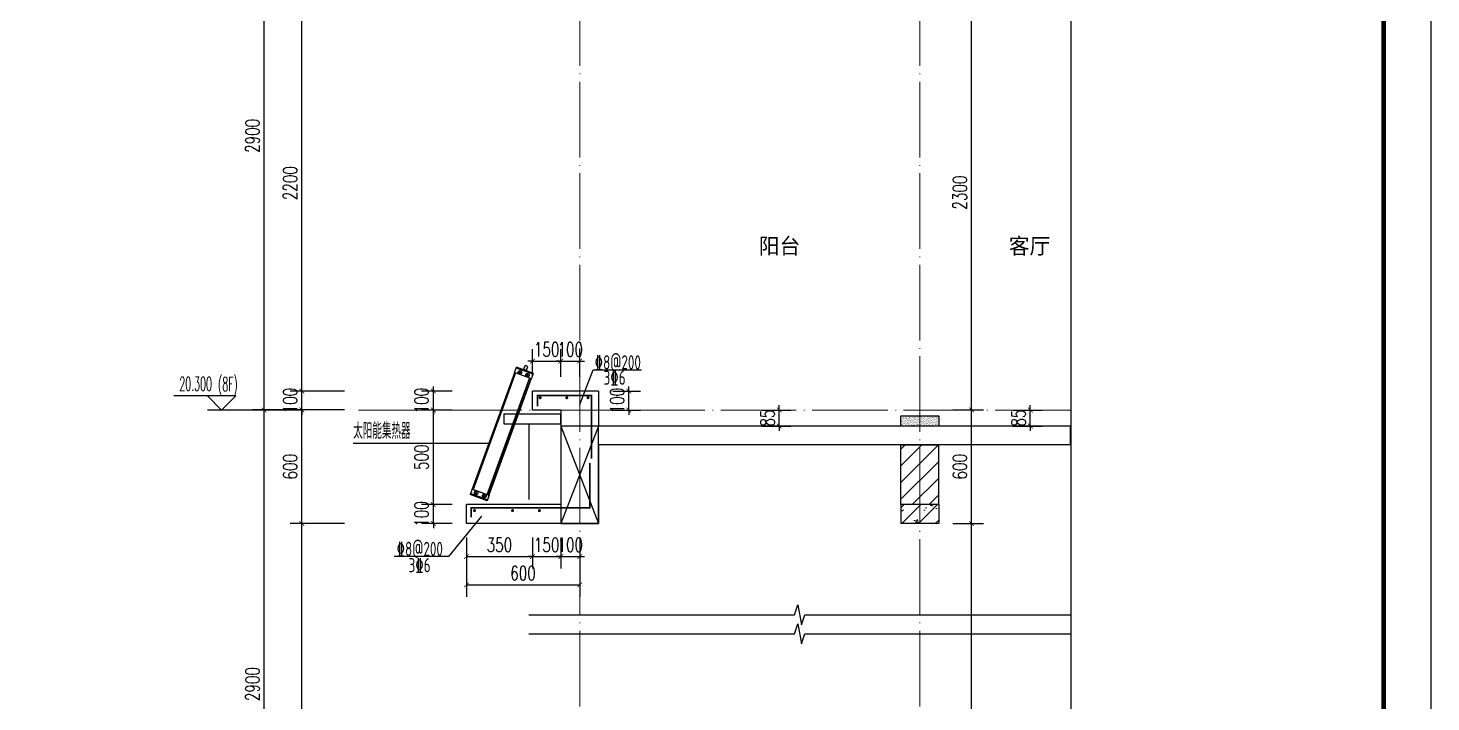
# Model space of a CAD drawing. Extents: x -668857 to 185752, y -270966 to 286822.
# Drawn here: x 44276 to 51701, y 133340 to 136905 of the extents above; entities that cross this region are included whole.
import ezdxf

# ---------------------------------------------------------------- set-up
doc = ezdxf.new("R2010")
doc.units = 0
doc.header["$LTSCALE"] = 1000
doc.linetypes.add('DOTE', pattern=[2.42, 2, -0.2, 0.02, -0.2])
doc.layers.get('0').update_dxf_attribs({"linetype": 'CONTINUOUS'})
doc.layers.get('DEFPOINTS').update_dxf_attribs({"linetype": 'CONTINUOUS'})
for name, color, linetype in [('DIM_ELEV', 3, 'CONTINUOUS'), ('DIM_IDEN', 67, 'CONTINUOUS'), ('DIM_SYMB', 3, 'CONTINUOUS'), ('PUB_DIM', 3, 'CONTINUOUS'), ('PUB_TEXT', 2, 'CONTINUOUS'), ('REIN', 6, 'CONTINUOUS'), ('S-大样-砼线', 7, 'CONTINUOUS'), ('S-引出线', 40, 'CONTINUOUS'), ('TEXT', 2, 'CONTINUOUS'), ('WALL', 5, 'CONTINUOUS'), ('实线层', 7, 'CONTINUOUS'), ('看线', 251, 'CONTINUOUS'), ('立面-看线', 251, 'CONTINUOUS')]:
    doc.layers.add(name, color=color, linetype=linetype)
for name, color, linetype, lineweight in [('DOTE', 19, 'DOTE', 9), ('PUB_HATCH', 8, 'CONTINUOUS', 9), ('图框', 9, 'CONTINUOUS', 18)]:
    doc.layers.add(name, color=color, linetype=linetype, lineweight=lineweight)
doc.layers.add('yichutu', color=7, linetype='CONTINUOUS', true_color=0xffffff)
doc.styles.add('_TCH_DIM', font='SIMPLEX.shx', dxfattribs={"width": 0.7, "bigfont": 'GBCBIG.shx'})
doc.styles.add('_TCH_DIM_T3', font='SIMPLEX', dxfattribs={"width": 0.705882, "bigfont": 'GBCBIG'})
doc.styles.add('DIM_FONT_T3', font='SIMPLEX', dxfattribs={"width": 0.705882, "bigfont": 'GBCBIG'})
doc.styles.add('TSSD_REIN', font='tssdeng.shx', dxfattribs={"width": 0.7, "height": 300, "bigfont": 'tssdchn.shx'})
doc.dimstyles.new('_TCH_ARCH&&25', dxfattribs={"dimtxt": 74.375, "dimasz": 25, "dimexe": 62.5, "dimexo": 75, "dimgap": 25, "dimtad": 1, "dimdec": 0, "dimzin": 0, "dimdsep": 46, "dimtxsty": '_TCH_DIM_T3', "dimblk": 'ARCHTICK', "dimcen": 0.09, "dimclrt": 7, "dimazin": 0, "dimtfac": 1, "dimtdec": 0, "dimtix": 1, "dimtmove": 2, "dimatfit": 3, "dimldrblk": 'ARCHTICK', "dimfxl": 1, "dimtolj": 1, "dimtzin": 0, "dimarcsym": 0})

# ---------------------------------------------------------------- blocks, each defined once
blk = doc.blocks.new('GFDDDDRG')
at = {"layer": '图框'}
blk.add_lwpolyline([(923310, -107437), (923310, -159999), (893610, -159999), (893610, -107437)], close=True, dxfattribs=at)
blk.add_lwpolyline([(923310, -107437), (923310, -159999), (893610, -159999), (893610, -107437)], close=True, dxfattribs=at)
at = {"layer": '图框', "const_width": 50}
blk.add_lwpolyline([(894110, -159499), (922810, -159499), (922810, -108687), (894110, -108687)], close=True, dxfattribs=at)
blk = doc.blocks.new('yct-1051-594-26275-14850-25-1002.0')
at = {"layer": 'yichutu', "color": 7, "true_color": 0xffffff}
blk.add_lwpolyline([(0, 0), (0, 14850), (26275, 14850), (26275, 0)], close=True, dxfattribs=at)
blk = doc.blocks.new('A$C01192DFB')
at = {"layer": '实线层', "color": 5}
for p, q in [((-245.2, 221), (-235.1, 248.7)), ((-244.8, 220.8), (-234.5, 249)), ((-146.5, 211.5), (-236.8, 244.3)), ((-146.9, 212), (-236.2, 244.4)), ((-235.1, 248.7), (-234.7, 248.5)), ((-145.3, 216.4), (-234.6, 248.9)), ((-145.2, 216.5), (-234.5, 249)), ((-219.7, 220.8), (-218.7, 223.5)), ((-219.4, 214.4), (-214.3, 228.2)), ((-218.7, 223.5), (-215.9, 224)), ((-215.9, 224), (-214, 221.8)), ((-196.4, 238.3), (-203, 237.5)), ((-176.7, 228), (-203, 237.5)), ((-196.4, 238.3), (-189.3, 257.6)), ((-196.4, 238.3), (-181.3, 232.8)), ((-174.3, 252.1), (-189.3, 257.6)), ((-181.3, 232.8), (-174.3, 252.1)), ((-181.3, 232.8), (-176.7, 228)), ((-468.5, -396.9), (-243.8, 220.5)), ((-243.5, 220.4), (-468.2, -397)), ((-467.7, -397.2), (-243, 220.2)), ((-240, 219.1), (-464.7, -398.3)), ((-239.5, 218.9), (-464.2, -398.5)), ((-166, 192.2), (-390.7, -425.2)), ((-165.7, 192), (-390.4, -425.3)), ((-381.9, -428.4), (-157.2, 189)), ((-156.8, 188.8), (-381.5, -428.6)), ((-381.1, -428.7), (-156.4, 188.7)), ((-155, 188.2), (-245.2, 221)), ((-217.8, 218.6), (-219.7, 220.8)), ((-215, 219.1), (-217.8, 218.6)), ((-214, 221.8), (-215, 219.1)), ((-179.3, 206.1), (-178.4, 208.8)), ((-177.5, 203.9), (-179.3, 206.1)), ((-179, 199.7), (-174, 213.5)), ((-178.4, 208.8), (-175.5, 209.3)), ((-174.6, 204.4), (-177.5, 203.9)), ((-175.5, 209.3), (-173.7, 207.1)), ((-173.7, 207.1), (-174.6, 204.4)), ((-155.5, 188.3), (-145.2, 216.5)), ((-155, 188.2), (-144.9, 215.9)), ((-144.9, 215.9), (-145.4, 216)), ((-469.9, -396.4), (-480, -424.1)), ((-480, -424.1), (-479.6, -424.3)), ((-469.5, -396.6), (-479.7, -424.8)), ((-390.4, -457.1), (-479.7, -424.6)), ((-390.5, -457.2), (-479.7, -424.8)), ((-388.2, -452.5), (-478.4, -419.7)), ((-388.8, -452.7), (-478.1, -420.2)), ((-379.7, -429.2), (-469.9, -396.4)), ((-379.7, -429.2), (-468, -397.1)), ((-450.2, -412.7), (-451.2, -415.4)), ((-451.2, -415.4), (-449.4, -417.6)), ((-445.9, -408), (-450.9, -421.8)), ((-447.4, -412.2), (-450.2, -412.7)), ((-449.4, -417.6), (-446.5, -417.1)), ((-445.5, -414.4), (-447.4, -412.2)), ((-446.5, -417.1), (-445.5, -414.4)), ((-406.6, -428.6), (-407.6, -431.3)), ((-407.6, -431.3), (-405.7, -433.5)), ((-402.2, -423.9), (-407.2, -437.7)), ((-403.7, -428.1), (-406.6, -428.6)), ((-405.7, -433.5), (-402.9, -433)), ((-401.9, -430.3), (-403.7, -428.1)), ((-402.9, -433), (-401.9, -430.3)), ((-380.2, -429.1), (-390.5, -457.2)), ((-379.7, -429.2), (-389.8, -456.9)), ((-389.8, -456.9), (-390.3, -456.8))]:
    blk.add_line(p, q, dxfattribs=at)
for points in [[(-236.8, 244.3), (-236.7, 244.4), (-236.5, 244.5), (-236.4, 244.5), (-236.2, 244.4)], [(-146.5, 211.5), (-146.5, 211.6), (-146.6, 211.7), (-146.7, 211.9), (-146.9, 212)], [(-478.4, -419.7), (-478.4, -419.8), (-478.4, -420), (-478.2, -420.1), (-478.1, -420.2)], [(-388.2, -452.5), (-388.3, -452.6), (-388.4, -452.7), (-388.6, -452.7), (-388.8, -452.7)]]:
    blk.add_lwpolyline(points, dxfattribs=at)
blk.add_lwpolyline([(0, 0), (-302.4, 0), (-302.4, -49.7), (0, -49.7)], close=True, dxfattribs=at)
for centre, radius in [((-216.8, 221.3), 10), ((-216.8, 221.3), 9.5), ((-176.5, 206.6), 10), ((-176.5, 206.6), 9.5), ((-448.4, -414.9), 10), ((-448.4, -414.9), 9.5), ((-404.7, -430.8), 10), ((-404.7, -430.8), 9.5)]:
    blk.add_circle(centre, radius, dxfattribs=at)
for centre, start, end in [((-234.7, 248.5), 70, 160), ((-145.4, 216), 340, 70), ((-479.6, -424.3), 160, 250), ((-390.3, -456.8), 250, 340)]:
    blk.add_arc(centre, 0.5, start, end, dxfattribs=at)
blk = doc.blocks.new('_ArchTick')
at = {"color": 0, "linetype": 'ByBlock', "const_width": 0.15}
blk.add_lwpolyline([(-0.5, -0.5), (0.5, 0.5)], dxfattribs=at)
blk = doc.blocks.new('*D1336')
at = {"layer": 'DEFPOINTS', "color": 0, "transparency": 16777216}
for p in [(871532.9, -114286.1), (871707.5, -114286.1), (871707.5, -114386.1)]:
    blk.add_point(p, dxfattribs=at)
at = {"layer": 'PUB_DIM', "color": 0, "lineweight": -2, "transparency": 16777216}
for p, q in [((871532.9, -114286.1), (871532.9, -114261.1)), ((871632.5, -114286.1), (871470.4, -114286.1)), ((871532.9, -114386.1), (871532.9, -114286.1)), ((871632.5, -114386.1), (871470.4, -114386.1)), ((871532.9, -114386.1), (871532.9, -114411.1))]:
    blk.add_line(p, q, dxfattribs=at)
at = {"layer": 'PUB_DIM', "color": 0, "lineweight": -2, "transparency": 16777216, "xscale": 25, "yscale": 25, "zscale": 25}
for p, rotation in [((871532.9, -114286.1), 270), ((871532.9, -114386.1), 90)]:
    blk.add_blockref('_ArchTick', p, dxfattribs=dict(at, rotation=rotation))
at = {"layer": 'PUB_DIM', "color": 7, "transparency": 16777216, "insert": (871470.7, -114336.1), "char_height": 74.38, "attachment_point": 5, "rotation": 90, "style": '_TCH_DIM_T3'}
blk.add_mtext('\\A1;100', dxfattribs=at)
blk = doc.blocks.new('*D1337')
at = {"layer": 'DEFPOINTS', "color": 0, "transparency": 16777216}
for p in [(871532.9, -114386.1), (871707.5, -114386.1), (871707.5, -114886.1)]:
    blk.add_point(p, dxfattribs=at)
at = {"layer": 'PUB_DIM', "color": 0, "lineweight": -2, "transparency": 16777216}
for p, q in [((871632.5, -114386.1), (871470.4, -114386.1)), ((871532.9, -114886.1), (871532.9, -114386.1)), ((871632.5, -114886.1), (871470.4, -114886.1))]:
    blk.add_line(p, q, dxfattribs=at)
at = {"layer": 'PUB_DIM', "color": 0, "lineweight": -2, "transparency": 16777216, "xscale": 25, "yscale": 25, "zscale": 25}
for p, rotation in [((871532.9, -114386.1), 90), ((871532.9, -114886.1), 270)]:
    blk.add_blockref('_ArchTick', p, dxfattribs=dict(at, rotation=rotation))
at = {"layer": 'PUB_DIM', "color": 7, "transparency": 16777216, "insert": (871470.7, -114636.1), "char_height": 74.38, "attachment_point": 5, "rotation": 90, "style": '_TCH_DIM_T3'}
blk.add_mtext('\\A1;500', dxfattribs=at)
blk = doc.blocks.new('*D1338')
at = {"layer": 'DEFPOINTS', "color": 0, "transparency": 16777216}
for p in [(871532.9, -114886.1), (871707.5, -114886.1), (871707.5, -114986.1)]:
    blk.add_point(p, dxfattribs=at)
at = {"layer": 'PUB_DIM', "color": 0, "lineweight": -2, "transparency": 16777216}
for p, q in [((871532.9, -114886.1), (871532.9, -114861.1)), ((871632.5, -114886.1), (871470.4, -114886.1)), ((871532.9, -114986.1), (871532.9, -114886.1)), ((871632.5, -114986.1), (871470.4, -114986.1)), ((871532.9, -114986.1), (871532.9, -115011.1))]:
    blk.add_line(p, q, dxfattribs=at)
at = {"layer": 'PUB_DIM', "color": 0, "lineweight": -2, "transparency": 16777216, "xscale": 25, "yscale": 25, "zscale": 25}
for p, rotation in [((871532.9, -114886.1), 270), ((871532.9, -114986.1), 90)]:
    blk.add_blockref('_ArchTick', p, dxfattribs=dict(at, rotation=rotation))
at = {"layer": 'PUB_DIM', "color": 7, "transparency": 16777216, "insert": (871470.7, -114936.1), "char_height": 74.38, "attachment_point": 5, "rotation": 90, "style": '_TCH_DIM_T3'}
blk.add_mtext('\\A1;100', dxfattribs=at)
blk = doc.blocks.new('*D1339')
at = {"layer": 'DEFPOINTS', "color": 0, "transparency": 16777216}
for p in [(872407.5, -114286.1), (872567.5, -114286.1), (872407.5, -114386.1)]:
    blk.add_point(p, dxfattribs=at)
at = {"layer": 'PUB_DIM', "color": 0, "lineweight": -2, "transparency": 16777216}
for p, q in [((872567.5, -114286.1), (872567.5, -114261.1)), ((872482.5, -114286.1), (872630, -114286.1)), ((872567.5, -114386.1), (872567.5, -114286.1)), ((872482.5, -114386.1), (872630, -114386.1)), ((872567.5, -114386.1), (872567.5, -114411.1))]:
    blk.add_line(p, q, dxfattribs=at)
at = {"layer": 'PUB_DIM', "color": 0, "lineweight": -2, "transparency": 16777216, "xscale": 25, "yscale": 25, "zscale": 25}
for p, rotation in [((872567.5, -114286.1), 270), ((872567.5, -114386.1), 90)]:
    blk.add_blockref('_ArchTick', p, dxfattribs=dict(at, rotation=rotation))
at = {"layer": 'PUB_DIM', "color": 7, "transparency": 16777216, "insert": (872505.3, -114336.1), "char_height": 74.38, "attachment_point": 5, "rotation": 90, "style": '_TCH_DIM_T3'}
blk.add_mtext('\\A1;100', dxfattribs=at)
blk = doc.blocks.new('*D1340')
at = {"layer": 'DEFPOINTS', "color": 0, "transparency": 16777216}
for p in [(872207.5, -114127.5), (872057.5, -114286.1), (872207.5, -114286.1)]:
    blk.add_point(p, dxfattribs=at)
at = {"layer": 'PUB_DIM', "color": 0, "lineweight": -2, "transparency": 16777216}
for p, q in [((872057.5, -114211.1), (872057.5, -114065)), ((872207.5, -114211.1), (872207.5, -114065)), ((872057.5, -114127.5), (872032.5, -114127.5)), ((872057.5, -114127.5), (872207.5, -114127.5)), ((872207.5, -114127.5), (872232.5, -114127.5))]:
    blk.add_line(p, q, dxfattribs=at)
at = {"layer": 'PUB_DIM', "color": 0, "lineweight": -2, "transparency": 16777216, "xscale": 25, "yscale": 25, "zscale": 25}
blk.add_blockref('_ArchTick', (872057.5, -114127.5), dxfattribs=at)
at = {"layer": 'PUB_DIM', "color": 0, "lineweight": -2, "transparency": 16777216, "xscale": 25, "yscale": 25, "zscale": 25, "rotation": 180}
blk.add_blockref('_ArchTick', (872207.5, -114127.5), dxfattribs=at)
at = {"layer": 'PUB_DIM', "color": 7, "transparency": 16777216, "insert": (872132.5, -114065.3), "char_height": 74.38, "attachment_point": 5, "style": '_TCH_DIM_T3'}
blk.add_mtext('\\A1;150', dxfattribs=at)
blk = doc.blocks.new('*D1341')
at = {"layer": 'DEFPOINTS', "color": 0, "transparency": 16777216}
for p in [(872307.5, -114127.5), (872207.5, -114286.1), (872307.5, -114286.1)]:
    blk.add_point(p, dxfattribs=at)
at = {"layer": 'PUB_DIM', "color": 0, "lineweight": -2, "transparency": 16777216}
for p, q in [((872207.5, -114211.1), (872207.5, -114065)), ((872307.5, -114211.1), (872307.5, -114065)), ((872207.5, -114127.5), (872182.5, -114127.5)), ((872207.5, -114127.5), (872307.5, -114127.5)), ((872307.5, -114127.5), (872332.5, -114127.5))]:
    blk.add_line(p, q, dxfattribs=at)
at = {"layer": 'PUB_DIM', "color": 0, "lineweight": -2, "transparency": 16777216, "xscale": 25, "yscale": 25, "zscale": 25}
blk.add_blockref('_ArchTick', (872207.5, -114127.5), dxfattribs=at)
at = {"layer": 'PUB_DIM', "color": 0, "lineweight": -2, "transparency": 16777216, "xscale": 25, "yscale": 25, "zscale": 25, "rotation": 180}
blk.add_blockref('_ArchTick', (872307.5, -114127.5), dxfattribs=at)
at = {"layer": 'PUB_DIM', "color": 7, "transparency": 16777216, "insert": (872257.5, -114065.3), "char_height": 74.38, "attachment_point": 5, "style": '_TCH_DIM_T3'}
blk.add_mtext('\\A1;100', dxfattribs=at)
blk = doc.blocks.new('*D1342')
at = {"layer": 'DEFPOINTS', "color": 0, "transparency": 16777216}
for p in [(874526.4, -114386.1), (874692.4, -114386.1), (874526.4, -114471.1)]:
    blk.add_point(p, dxfattribs=at)
at = {"layer": 'PUB_DIM', "color": 0, "lineweight": -2, "transparency": 16777216}
for p, q in [((874601.4, -114386.1), (874754.9, -114386.1)), ((874692.4, -114386.1), (874692.4, -114361.1)), ((874692.4, -114471.1), (874692.4, -114386.1)), ((874601.4, -114471.1), (874754.9, -114471.1)), ((874692.4, -114471.1), (874692.4, -114496.1))]:
    blk.add_line(p, q, dxfattribs=at)
at = {"layer": 'PUB_DIM', "color": 0, "lineweight": -2, "transparency": 16777216, "xscale": 25, "yscale": 25, "zscale": 25}
for p, rotation in [((874692.4, -114386.1), 270), ((874692.4, -114471.1), 90)]:
    blk.add_blockref('_ArchTick', p, dxfattribs=dict(at, rotation=rotation))
at = {"layer": 'PUB_DIM', "color": 7, "transparency": 16777216, "insert": (874630.2, -114428.6), "char_height": 74.38, "attachment_point": 5, "rotation": 90, "style": '_TCH_DIM_T3'}
blk.add_mtext('\\A1;85', dxfattribs=at)
blk = doc.blocks.new('*D1343')
at = {"layer": 'DEFPOINTS', "color": 0, "transparency": 16777216}
for p in [(873197.3, -114386.1), (873363.3, -114386.1), (873197.3, -114471.1)]:
    blk.add_point(p, dxfattribs=at)
at = {"layer": 'PUB_DIM', "color": 0, "lineweight": -2, "transparency": 16777216}
for p, q in [((873272.3, -114386.1), (873425.8, -114386.1)), ((873363.3, -114386.1), (873363.3, -114361.1)), ((873363.3, -114471.1), (873363.3, -114386.1)), ((873272.3, -114471.1), (873425.8, -114471.1)), ((873363.3, -114471.1), (873363.3, -114496.1))]:
    blk.add_line(p, q, dxfattribs=at)
at = {"layer": 'PUB_DIM', "color": 0, "lineweight": -2, "transparency": 16777216, "xscale": 25, "yscale": 25, "zscale": 25}
for p, rotation in [((873363.3, -114386.1), 270), ((873363.3, -114471.1), 90)]:
    blk.add_blockref('_ArchTick', p, dxfattribs=dict(at, rotation=rotation))
at = {"layer": 'PUB_DIM', "color": 7, "transparency": 16777216, "insert": (873301.1, -114428.6), "char_height": 74.38, "attachment_point": 5, "rotation": 90, "style": '_TCH_DIM_T3'}
blk.add_mtext('\\A1;85', dxfattribs=at)
blk = doc.blocks.new('*D1344')
at = {"layer": 'DEFPOINTS', "color": 0, "transparency": 16777216}
for p in [(871707.5, -114986.1), (872057.5, -114986.1), (872057.5, -115161.1)]:
    blk.add_point(p, dxfattribs=at)
at = {"layer": 'PUB_DIM', "color": 0, "lineweight": -2, "transparency": 16777216}
for p, q in [((871707.5, -115061.1), (871707.5, -115223.6)), ((872057.5, -115061.1), (872057.5, -115223.6)), ((871707.5, -115161.1), (872057.5, -115161.1))]:
    blk.add_line(p, q, dxfattribs=at)
at = {"layer": 'PUB_DIM', "color": 0, "lineweight": -2, "transparency": 16777216, "xscale": 25, "yscale": 25, "zscale": 25, "rotation": 180}
blk.add_blockref('_ArchTick', (871707.5, -115161.1), dxfattribs=at)
at = {"layer": 'PUB_DIM', "color": 0, "lineweight": -2, "transparency": 16777216, "xscale": 25, "yscale": 25, "zscale": 25}
blk.add_blockref('_ArchTick', (872057.5, -115161.1), dxfattribs=at)
at = {"layer": 'PUB_DIM', "color": 7, "transparency": 16777216, "insert": (871882.5, -115099), "char_height": 74.38, "attachment_point": 5, "style": '_TCH_DIM_T3'}
blk.add_mtext('\\A1;350', dxfattribs=at)
blk = doc.blocks.new('*D1345')
at = {"layer": 'DEFPOINTS', "color": 0, "transparency": 16777216}
for p in [(872057.5, -114986.1), (872207.5, -114986.1), (872207.5, -115161.1)]:
    blk.add_point(p, dxfattribs=at)
at = {"layer": 'PUB_DIM', "color": 0, "lineweight": -2, "transparency": 16777216}
for p, q in [((872057.5, -115061.1), (872057.5, -115223.6)), ((872207.5, -115061.1), (872207.5, -115223.6)), ((872057.5, -115161.1), (872032.5, -115161.1)), ((872057.5, -115161.1), (872207.5, -115161.1)), ((872207.5, -115161.1), (872232.5, -115161.1))]:
    blk.add_line(p, q, dxfattribs=at)
at = {"layer": 'PUB_DIM', "color": 0, "lineweight": -2, "transparency": 16777216, "xscale": 25, "yscale": 25, "zscale": 25}
blk.add_blockref('_ArchTick', (872057.5, -115161.1), dxfattribs=at)
at = {"layer": 'PUB_DIM', "color": 0, "lineweight": -2, "transparency": 16777216, "xscale": 25, "yscale": 25, "zscale": 25, "rotation": 180}
blk.add_blockref('_ArchTick', (872207.5, -115161.1), dxfattribs=at)
at = {"layer": 'PUB_DIM', "color": 7, "transparency": 16777216, "insert": (872132.5, -115099), "char_height": 74.38, "attachment_point": 5, "style": '_TCH_DIM_T3'}
blk.add_mtext('\\A1;150', dxfattribs=at)
blk = doc.blocks.new('*D1346')
at = {"layer": 'DEFPOINTS', "color": 0, "transparency": 16777216}
for p in [(872207.5, -114986.1), (872307.5, -114986.1), (872307.5, -115161.1)]:
    blk.add_point(p, dxfattribs=at)
at = {"layer": 'PUB_DIM', "color": 0, "lineweight": -2, "transparency": 16777216}
for p, q in [((872207.5, -115061.1), (872207.5, -115223.6)), ((872307.5, -115061.1), (872307.5, -115223.6)), ((872207.5, -115161.1), (872182.5, -115161.1)), ((872207.5, -115161.1), (872307.5, -115161.1)), ((872307.5, -115161.1), (872332.5, -115161.1))]:
    blk.add_line(p, q, dxfattribs=at)
at = {"layer": 'PUB_DIM', "color": 0, "lineweight": -2, "transparency": 16777216, "xscale": 25, "yscale": 25, "zscale": 25}
blk.add_blockref('_ArchTick', (872207.5, -115161.1), dxfattribs=at)
at = {"layer": 'PUB_DIM', "color": 0, "lineweight": -2, "transparency": 16777216, "xscale": 25, "yscale": 25, "zscale": 25, "rotation": 180}
blk.add_blockref('_ArchTick', (872307.5, -115161.1), dxfattribs=at)
at = {"layer": 'PUB_DIM', "color": 7, "transparency": 16777216, "insert": (872257.5, -115099), "char_height": 74.38, "attachment_point": 5, "style": '_TCH_DIM_T3'}
blk.add_mtext('\\A1;100', dxfattribs=at)
blk = doc.blocks.new('*D1347')
at = {"layer": 'DEFPOINTS', "color": 0, "transparency": 16777216}
for p in [(871707.5, -114986.1), (872307.5, -114986.1), (872307.5, -115311.1)]:
    blk.add_point(p, dxfattribs=at)
at = {"layer": 'PUB_DIM', "color": 0, "lineweight": -2, "transparency": 16777216}
for p, q in [((871707.5, -115061.1), (871707.5, -115373.6)), ((872307.5, -115061.1), (872307.5, -115373.6)), ((871707.5, -115311.1), (872307.5, -115311.1))]:
    blk.add_line(p, q, dxfattribs=at)
at = {"layer": 'PUB_DIM', "color": 0, "lineweight": -2, "transparency": 16777216, "xscale": 25, "yscale": 25, "zscale": 25, "rotation": 180}
blk.add_blockref('_ArchTick', (871707.5, -115311.1), dxfattribs=at)
at = {"layer": 'PUB_DIM', "color": 0, "lineweight": -2, "transparency": 16777216, "xscale": 25, "yscale": 25, "zscale": 25}
blk.add_blockref('_ArchTick', (872307.5, -115311.1), dxfattribs=at)
at = {"layer": 'PUB_DIM', "color": 7, "transparency": 16777216, "insert": (872007.5, -115249), "char_height": 74.38, "attachment_point": 5, "style": '_TCH_DIM_T3'}
blk.add_mtext('\\A1;600', dxfattribs=at)
blk = doc.blocks.new('*D1729')
at = {"layer": 'DEFPOINTS', "color": 0, "transparency": 16777216}
for p in [(49096.1, 134284.6), (49270.1, 134284.6), (49096.1, 131984.6)]:
    blk.add_point(p, dxfattribs=at)
at = {"layer": 'PUB_DIM', "color": 0, "lineweight": -2, "transparency": 16777216}
for p, q in [((49171.1, 134284.6), (49332.6, 134284.6)), ((49270.1, 131984.6), (49270.1, 134284.6)), ((49171.1, 131984.6), (49332.6, 131984.6))]:
    blk.add_line(p, q, dxfattribs=at)
at = {"layer": 'PUB_DIM', "color": 0, "lineweight": -2, "transparency": 16777216, "xscale": 25, "yscale": 25, "zscale": 25}
for p, rotation in [((49270.1, 134284.6), 90), ((49270.1, 131984.6), 270)]:
    blk.add_blockref('_ArchTick', p, dxfattribs=dict(at, rotation=rotation))
at = {"layer": 'PUB_DIM', "color": 7, "transparency": 16777216, "insert": (49207.9, 133134.6), "char_height": 74.38, "attachment_point": 5, "rotation": 90, "style": '_TCH_DIM_T3'}
blk.add_mtext('\\A1;2300', dxfattribs=at)
blk = doc.blocks.new('*D1730')
at = {"layer": 'DEFPOINTS', "color": 0, "transparency": 16777216}
for p in [(49096.1, 134884.6), (49270.1, 134884.6), (49096.1, 134284.6)]:
    blk.add_point(p, dxfattribs=at)
at = {"layer": 'PUB_DIM', "color": 0, "lineweight": -2, "transparency": 16777216}
for p, q in [((49171.1, 134884.6), (49332.6, 134884.6)), ((49270.1, 134284.6), (49270.1, 134884.6)), ((49171.1, 134284.6), (49332.6, 134284.6))]:
    blk.add_line(p, q, dxfattribs=at)
at = {"layer": 'PUB_DIM', "color": 0, "lineweight": -2, "transparency": 16777216, "xscale": 25, "yscale": 25, "zscale": 25}
for p, rotation in [((49270.1, 134884.6), 90), ((49270.1, 134284.6), 270)]:
    blk.add_blockref('_ArchTick', p, dxfattribs=dict(at, rotation=rotation))
at = {"layer": 'PUB_DIM', "color": 7, "transparency": 16777216, "insert": (49207.9, 134584.6), "char_height": 74.38, "attachment_point": 5, "rotation": 90, "style": '_TCH_DIM_T3'}
blk.add_mtext('\\A1;600', dxfattribs=at)
blk = doc.blocks.new('*D1731')
at = {"layer": 'DEFPOINTS', "color": 0, "transparency": 16777216}
for p in [(49096.1, 137184.6), (49270.1, 137184.6), (49096.1, 134884.6)]:
    blk.add_point(p, dxfattribs=at)
at = {"layer": 'PUB_DIM', "color": 0, "lineweight": -2, "transparency": 16777216}
for p, q in [((49171.1, 137184.6), (49332.6, 137184.6)), ((49270.1, 134884.6), (49270.1, 137184.6)), ((49171.1, 134884.6), (49332.6, 134884.6))]:
    blk.add_line(p, q, dxfattribs=at)
at = {"layer": 'PUB_DIM', "color": 0, "lineweight": -2, "transparency": 16777216, "xscale": 25, "yscale": 25, "zscale": 25}
for p, rotation in [((49270.1, 137184.6), 90), ((49270.1, 134884.6), 270)]:
    blk.add_blockref('_ArchTick', p, dxfattribs=dict(at, rotation=rotation))
at = {"layer": 'PUB_DIM', "color": 7, "transparency": 16777216, "insert": (49207.9, 136034.6), "char_height": 74.38, "attachment_point": 5, "rotation": 90, "style": '_TCH_DIM_T3'}
blk.add_mtext('\\A1;2300', dxfattribs=at)
blk = doc.blocks.new('*D1797')
at = {"layer": 'DEFPOINTS', "color": 0, "transparency": 16777216}
for p in [(45725.9, 134284.6), (46025.9, 134284.6), (46025.9, 132084.6)]:
    blk.add_point(p, dxfattribs=at)
at = {"layer": 'PUB_DIM', "color": 0, "lineweight": -2, "transparency": 16777216}
for p, q in [((45950.9, 134284.6), (45663.4, 134284.6)), ((45725.9, 132084.6), (45725.9, 134284.6)), ((45950.9, 132084.6), (45663.4, 132084.6))]:
    blk.add_line(p, q, dxfattribs=at)
at = {"layer": 'PUB_DIM', "color": 0, "lineweight": -2, "transparency": 16777216, "xscale": 25, "yscale": 25, "zscale": 25}
for p, rotation in [((45725.9, 134284.6), 90), ((45725.9, 132084.6), 270)]:
    blk.add_blockref('_ArchTick', p, dxfattribs=dict(at, rotation=rotation))
at = {"layer": 'PUB_DIM', "color": 7, "transparency": 16777216, "insert": (45663.7, 133184.6), "char_height": 74.38, "attachment_point": 5, "rotation": 90, "style": '_TCH_DIM_T3'}
blk.add_mtext('\\A1;2200', dxfattribs=at)
blk = doc.blocks.new('*D1798')
at = {"layer": 'DEFPOINTS', "color": 0, "transparency": 16777216}
for p in [(45725.9, 134884.6), (46025.9, 134884.6), (46025.9, 134284.6)]:
    blk.add_point(p, dxfattribs=at)
at = {"layer": 'PUB_DIM', "color": 0, "lineweight": -2, "transparency": 16777216}
for p, q in [((45950.9, 134884.6), (45663.4, 134884.6)), ((45725.9, 134284.6), (45725.9, 134884.6)), ((45950.9, 134284.6), (45663.4, 134284.6))]:
    blk.add_line(p, q, dxfattribs=at)
at = {"layer": 'PUB_DIM', "color": 0, "lineweight": -2, "transparency": 16777216, "xscale": 25, "yscale": 25, "zscale": 25}
for p, rotation in [((45725.9, 134884.6), 90), ((45725.9, 134284.6), 270)]:
    blk.add_blockref('_ArchTick', p, dxfattribs=dict(at, rotation=rotation))
at = {"layer": 'PUB_DIM', "color": 7, "transparency": 16777216, "insert": (45663.7, 134584.6), "char_height": 74.38, "attachment_point": 5, "rotation": 90, "style": '_TCH_DIM_T3'}
blk.add_mtext('\\A1;600', dxfattribs=at)
blk = doc.blocks.new('*D1799')
at = {"layer": 'DEFPOINTS', "color": 0, "transparency": 16777216}
for p in [(45725.9, 134984.6), (46025.9, 134984.6), (46025.9, 134884.6)]:
    blk.add_point(p, dxfattribs=at)
at = {"layer": 'PUB_DIM', "color": 0, "lineweight": -2, "transparency": 16777216}
for p, q in [((45725.9, 134984.6), (45725.9, 135009.6)), ((45950.9, 134984.6), (45663.4, 134984.6)), ((45725.9, 134884.6), (45725.9, 134984.6)), ((45950.9, 134884.6), (45663.4, 134884.6)), ((45725.9, 134884.6), (45725.9, 134859.6))]:
    blk.add_line(p, q, dxfattribs=at)
at = {"layer": 'PUB_DIM', "color": 0, "lineweight": -2, "transparency": 16777216, "xscale": 25, "yscale": 25, "zscale": 25}
for p, rotation in [((45725.9, 134984.6), 270), ((45725.9, 134884.6), 90)]:
    blk.add_blockref('_ArchTick', p, dxfattribs=dict(at, rotation=rotation))
at = {"layer": 'PUB_DIM', "color": 7, "transparency": 16777216, "insert": (45663.7, 134934.6), "char_height": 74.38, "attachment_point": 5, "rotation": 90, "style": '_TCH_DIM_T3'}
blk.add_mtext('\\A1;100', dxfattribs=at)
blk = doc.blocks.new('*D1800')
at = {"layer": 'DEFPOINTS', "color": 0, "transparency": 16777216}
for p in [(45725.9, 137184.6), (46025.9, 137184.6), (46025.9, 134984.6)]:
    blk.add_point(p, dxfattribs=at)
at = {"layer": 'PUB_DIM', "color": 0, "lineweight": -2, "transparency": 16777216}
for p, q in [((45950.9, 137184.6), (45663.4, 137184.6)), ((45725.9, 134984.6), (45725.9, 137184.6)), ((45950.9, 134984.6), (45663.4, 134984.6))]:
    blk.add_line(p, q, dxfattribs=at)
at = {"layer": 'PUB_DIM', "color": 0, "lineweight": -2, "transparency": 16777216, "xscale": 25, "yscale": 25, "zscale": 25}
for p, rotation in [((45725.9, 137184.6), 90), ((45725.9, 134984.6), 270)]:
    blk.add_blockref('_ArchTick', p, dxfattribs=dict(at, rotation=rotation))
at = {"layer": 'PUB_DIM', "color": 7, "transparency": 16777216, "insert": (45663.7, 136084.6), "char_height": 74.38, "attachment_point": 5, "rotation": 90, "style": '_TCH_DIM_T3'}
blk.add_mtext('\\A1;2200', dxfattribs=at)
blk = doc.blocks.new('*D1808')
at = {"layer": 'DEFPOINTS', "color": 0, "transparency": 16777216}
for p in [(45525.9, 134884.6), (46025.9, 134884.6), (46025.9, 131984.6)]:
    blk.add_point(p, dxfattribs=at)
at = {"layer": 'PUB_DIM', "color": 0, "lineweight": -2, "transparency": 16777216}
for p, q in [((45950.9, 134884.6), (45463.4, 134884.6)), ((45525.9, 131984.6), (45525.9, 134884.6)), ((45950.9, 131984.6), (45463.4, 131984.6))]:
    blk.add_line(p, q, dxfattribs=at)
at = {"layer": 'PUB_DIM', "color": 0, "lineweight": -2, "transparency": 16777216, "xscale": 25, "yscale": 25, "zscale": 25}
for p, rotation in [((45525.9, 134884.6), 90), ((45525.9, 131984.6), 270)]:
    blk.add_blockref('_ArchTick', p, dxfattribs=dict(at, rotation=rotation))
at = {"layer": 'PUB_DIM', "color": 7, "transparency": 16777216, "insert": (45463.7, 133434.6), "char_height": 74.38, "attachment_point": 5, "rotation": 90, "style": '_TCH_DIM_T3'}
blk.add_mtext('\\A1;2900', dxfattribs=at)
blk = doc.blocks.new('*D1809')
at = {"layer": 'DEFPOINTS', "color": 0, "transparency": 16777216}
for p in [(45525.9, 137784.6), (46025.9, 137784.6), (46025.9, 134884.6)]:
    blk.add_point(p, dxfattribs=at)
at = {"layer": 'PUB_DIM', "color": 0, "lineweight": -2, "transparency": 16777216}
for p, q in [((45950.9, 137784.6), (45463.4, 137784.6)), ((45525.9, 134884.6), (45525.9, 137784.6)), ((45950.9, 134884.6), (45463.4, 134884.6))]:
    blk.add_line(p, q, dxfattribs=at)
at = {"layer": 'PUB_DIM', "color": 0, "lineweight": -2, "transparency": 16777216, "xscale": 25, "yscale": 25, "zscale": 25}
for p, rotation in [((45525.9, 137784.6), 90), ((45525.9, 134884.6), 270)]:
    blk.add_blockref('_ArchTick', p, dxfattribs=dict(at, rotation=rotation))
at = {"layer": 'PUB_DIM', "color": 7, "transparency": 16777216, "insert": (45463.7, 136334.6), "char_height": 74.38, "attachment_point": 5, "rotation": 90, "style": '_TCH_DIM_T3'}
blk.add_mtext('\\A1;2900', dxfattribs=at)
blk = doc.blocks.new('A$C6EAB53B2')
at = {"layer": 'REIN'}
blk.add_lwpolyline([(818.6, 871.6, 9, 9, 0), (818.6, 929.8, 9, 9, 0), (1104.4, 929.8, 9, 9, 0), (1104.4, 595.1, 9, 9, 0)], format="xyseb", dxfattribs=at)
at = {"layer": 'REIN', "const_width": 8}
for points in [[(829.1, 917.5, 1), (837.1, 917.5, 1)], [(969.6, 917.5, 1), (977.6, 917.5, 1)], [(1082.2, 917.5, 1), (1090.2, 917.5, 1)], [(481.4, 320.3, 1), (489.4, 320.3, 1)], [(682.9, 320.3, 1), (690.9, 320.3, 1)], [(824.6, 320.3, 1), (832.6, 320.3, 1)]]:
    blk.add_lwpolyline(points, format="xyb", close=True, dxfattribs=at)
at = {"layer": 'REIN', "const_width": 9}
blk.add_lwpolyline([(467.5, 285.1), (467.5, 335.4), (1096.1, 335.4), (1096.1, 572.3)], dxfattribs=at)
at = {"layer": 'S-大样-砼线'}
for p, q in [((942.2, 767.5), (1142.2, 252.5)), ((1142.2, 767.5), (942.2, 252.5))]:
    blk.add_line(p, q, dxfattribs=at)
blk.add_lwpolyline([(1142.2, 767.5), (942.2, 767.5), (942.2, 252.5), (1142.2, 252.5)], close=True, dxfattribs=at)
at = {"layer": 'S-引出线'}
for points in [[(1042.2, 882.2), (1112.8, 1064.4), (1369.8, 1064.4)], [(521.6, 291.2), (347.8, 77.8), (59.4, 77.8)]]:
    blk.add_lwpolyline(points, dxfattribs=at)
at = {"layer": 'TEXT', "style": 'TSSD_REIN', "width": 0.7}
for s, p in [('%%1328@200', (1121, 1067)), ('3%%1326', (1168.9, 986.1)), ('%%1328@200', (72.9, 80.4)), ('3%%1326', (136.7, -5.8))]:
    blk.add_text(s, height=75, rotation=0, dxfattribs=at).set_placement(p)
blk = doc.blocks.new('20210902.15310664')
at = {"layer": 'DOTE', "color": 1, "linetype": 'DOTE', "ltscale": 0.2}
for p, q in [((85057.8, -133245.9), (85057.8, -113645.9)), ((86857.8, -133245.9), (86857.8, -113645.9)), ((87656.3, -120545.9), (83887.6, -120545.9))]:
    blk.add_line(p, q, dxfattribs=at)
blk = doc.blocks.new('GDGDGDRGRDGDR')
at = {"layer": 'PUB_HATCH'}
h = blk.add_hatch(dxfattribs=at)
h.set_pattern_fill('普通砖', color=256, scale=25, style=0)
h.set_pattern_definition([(45, (0, 44.88), (-44.1941915, 44.1941915), [])])
h.paths.add_polyline_path([(874007.5, -114886.1), (874207.5, -114886.1), (874207.5, -114571.1), (874007.5, -114571.1)])
h = blk.add_hatch(dxfattribs=at)
h.set_pattern_fill('钢筋混凝土', color=256, scale=25, style=0)
h.set_pattern_definition([(45, (0, 0), (-44.194174, 44.194174), []), (50, (0, 0), (179.315046, -15.688034), [18.75, -206.25]), (355, (0, 0), (-34.687833, 188.048033), [15, -165]), (100.4514, (14.94, -1.3), (144.627345, 172.359886), [15.935047, -175.285528]), (46.1842, (0, 50), (266.81026, -41.379754), [28.125, -309.375]), (96.6356, (22.23, 46.55), (233.66568, 243.52947), [23.90257, -262.92825]), (351.1842, (0, 50), (233.66549, 243.52965), [22.5, -247.5]), (21, (25, 37.5), (149.226763, -100.654723), [18.75, -206.25]), (326, (25, 37.5), (60.828833, 181.28751), [15, -165]), (71.4514, (37.44, 29.11), (210.055657, 80.632624), [15.935047, -175.285528]), (37.5, (0, 0), (3.039964, 83.2234635), [0, -163, 0, -167.5, 0, -165.625]), (7.5, (0, 0), (65.767384, 98.602928), [0, -95.5, 0, -159.25, 0, -63.125]), (327.5, (-55.75, 0), (133.455609, -5.638718), [0, -62.5, 0, -195, 0, -258.75]), (317.5, (-80.75, 0), (145.796542, 25.026246), [0, -81.25, 0, -129.5, 0, -183.75])])
h.paths.add_polyline_path([(874007.5, -114886.1), (874007.5, -114986.1), (874207.5, -114986.1), (874207.5, -114886.1)])
at = {"layer": '立面-看线'}
h = blk.add_hatch(dxfattribs=at)
h.set_pattern_fill('碎沙', color=256, scale=4)
h.set_pattern_definition([(37.5, (72954.267, -499833.035), (-0.32000626, 9.78826475), [0, -7.7216, 0, -8.636, 0, -8.255]), (7.5, (72954.267, -499833.035), (8.99046566, 14.33650201), [0, -4.1656, 0, -6.9596, 0, -2.667]), (327.5, (72948.0185, -499833.035), (15.819847405, 0.02874369), [0, -2.54, 0, -9.144, 0, -11.938]), (317.5, (72948.019, -499833.035), (15.27112905, 4.45858647), [0, -1.27, 0, -5.9944, 0, -6.858])])
h.paths.add_polyline_path([(874007.5, -114471.1), (874207.5, -114471.1), (874207.5, -114416.1), (874007.5, -114416.1)])
at = {"layer": 'DIM_IDEN'}
for p, q in [((871646, -114563.6), (871108.6, -114563.6)), ((871827.1, -114563.6), (871646, -114563.6))]:
    blk.add_line(p, q, dxfattribs=at)
at = {"layer": 'WALL'}
for p, q in [((872407.5, -114286.1), (872057.5, -114286.1)), ((872057.5, -114386.1), (872057.5, -114286.1)), ((872407.5, -114286.1), (872407.5, -114471.1)), ((872207.5, -114386.1), (872057.5, -114386.1)), ((872207.5, -114386.1), (872207.5, -114471.1)), ((872207.5, -114471.1), (872207.5, -114886.1)), ((874906, -114471.1), (872407.5, -114471.1)), ((874906, -114571.1), (874906, -114471.1)), ((874906, -114571.1), (872407.5, -114571.1)), ((872407.5, -114571.1), (872407.5, -114986.1)), ((874007.5, -114886.1), (874007.5, -114571.1)), ((874007.5, -114571.1), (874207.5, -114571.1)), ((874207.5, -114886.1), (874207.5, -114571.1)), ((872207.5, -114886.1), (871707.5, -114886.1)), ((871707.5, -114986.1), (871707.5, -114886.1)), ((874007.5, -114886.1), (874007.5, -114986.1)), ((874207.5, -114886.1), (874007.5, -114886.1)), ((874207.5, -114886.1), (874207.5, -114986.1)), ((872407.5, -114986.1), (871707.5, -114986.1)), ((874207.5, -114986.1), (874007.5, -114986.1))]:
    blk.add_line(p, q, dxfattribs=at)
blk.add_lwpolyline([(874007.5, -114416.1), (874207.5, -114416.1), (874207.5, -114471.1), (874007.5, -114471.1)], close=True, dxfattribs=at)
at = {"layer": '看线'}
blk.add_line((872037.5, -114458.6), (872037.5, -114859.1), dxfattribs=at)
blk.add_blockref('A$C01192DFB', (872207.5, -114408.8))
at = {"layer": 'PUB_TEXT'}
for s, p in [('阳台', (873255.4, -113560.5)), ('客厅', (874578.9, -113560.5))]:
    blk.add_text(s, height=84.4, dxfattribs=at).set_placement(p)
at = {"layer": 'PUB_TEXT', "style": 'DIM_FONT_T3', "width": 0.705882}
blk.add_text('太阳能集热器', height=84.4, dxfattribs=at).set_placement((871108.6, -114538.6))
at = {"layer": 'PUB_DIM'}
for p1, p2, distance, picture, middle in [((872057.5, -114286.1), (872207.5, -114286.1), 158.6, '*D1340', (872132.5, -114065.3)), ((872207.5, -114286.1), (872307.5, -114286.1), 158.6, '*D1341', (872257.5, -114065.3)), ((871707.5, -114386.1), (871707.5, -114286.1), 174.6, '*D1336', (871470.7, -114336.1)), ((872407.5, -114386.1), (872407.5, -114286.1), -160, '*D1339', (872505.3, -114336.1)), ((871707.5, -114886.1), (871707.5, -114386.1), 174.6, '*D1337', (871470.7, -114636.1)), ((873197.3, -114471.1), (873197.3, -114386.1), -166, '*D1343', (873301.1, -114428.6)), ((874526.4, -114471.1), (874526.4, -114386.1), -166, '*D1342', (874630.2, -114428.6)), ((871707.5, -114986.1), (871707.5, -114886.1), 174.6, '*D1338', (871470.7, -114936.1)), ((871707.5, -114986.1), (872057.5, -114986.1), -175.1, '*D1344', (871882.5, -115099)), ((871707.5, -114986.1), (872307.5, -114986.1), -325.1, '*D1347', (872007.5, -115249)), ((872057.5, -114986.1), (872207.5, -114986.1), -175.1, '*D1345', (872132.5, -115099)), ((872207.5, -114986.1), (872307.5, -114986.1), -175.1, '*D1346', (872257.5, -115099))]:
    dim = blk.add_aligned_dim(p1=p1, p2=p2, distance=distance, dimstyle='_TCH_ARCH&&25', dxfattribs=at)
    dim.commit()
    dim.dimension.update_dxf_attribs({"geometry": picture, "text_midpoint": middle})

msp = doc.modelspace()

# ---------------------------------------------------------------- linework, layer by layer
at = {"layer": 'DIM_ELEV'}
for p, q in [((45375.94, 134959.56), (45047.94, 134959.56)), ((45300.94, 134884.56), (45225.94, 134959.56)), ((45300.94, 134884.56), (45375.94, 134959.56)), ((45725.94, 134884.56), (45225.94, 134884.56))]:
    msp.add_line(p, q, dxfattribs=at)
at = {"layer": 'DIM_SYMB'}
msp.add_lwpolyline([(49794.66, 141204.56), (49794.66, 131572.68), (49847.16, 131553.58), (49742.16, 131535.06), (49794.66, 131516.43), (49794.66, 121884.56)], dxfattribs=at)
at = {"layer": 'DIM_SYMB', "color": 5}
for points in [[(46926.13, 133800.71), (48332.27, 133800.71), (48351.38, 133853.21), (48369.89, 133748.21), (48388.52, 133800.71), (49794.66, 133800.71)], [(46926.13, 133700.71), (48332.27, 133700.71), (48351.38, 133753.21), (48369.89, 133648.21), (48388.52, 133700.71), (49794.66, 133700.71)]]:
    msp.add_lwpolyline(points, dxfattribs=at)

# ---------------------------------------------------------------- block references
at = {"xscale": 0.5, "yscale": 0.5, "zscale": 0.5}
msp.add_blockref('GFDDDDRG', (-409953.44, 198011.07), dxfattribs=at)
msp.add_blockref('GDGDGDRGRDGDR', (-825111.38, 249270.64))
at = {"layer": 'DOTE'}
msp.add_blockref('20210902.15310664', (-37861.63, 255430.45), dxfattribs=at)
at = {"layer": 'TEXT'}
msp.add_blockref('A$C6EAB53B2', (46153.93, 134032.07), dxfattribs=at)
at = {"layer": 'yichutu', "rotation": 270}
msp.add_blockref('yct-1051-594-26275-14850-25-1002.0', (36851.45, 144292.59), dxfattribs=at)

# ---------------------------------------------------------------- texts
at = {"layer": 'PUB_TEXT', "style": '_TCH_DIM', "width": 0.494118}
for s, p in [('(8F)', (45282.24, 134984.59)), ('20.300', (45076.84, 134985.81))]:
    msp.add_text(s, height=74.375, dxfattribs=at).set_placement(p)

# ---------------------------------------------------------------- dimensions: what is measured, and where the dimension line sits
at = {"layer": 'PUB_DIM'}
for p1, p2, distance, picture, middle in [((46025.94, 134884.56), (46025.94, 137784.56), 500, '*D1809', (45463.75, 136334.56)), ((46025.94, 134984.56), (46025.94, 137184.55), 300, '*D1800', (45663.75, 136084.56)), ((49096.13, 134884.56), (49096.13, 137184.55), -173.97, '*D1731', (49207.91, 136034.56)), ((46025.94, 134884.56), (46025.94, 134984.56), 300, '*D1799', (45663.75, 134934.56)), ((46025.94, 131984.56), (46025.94, 134884.56), 500, '*D1808', (45463.75, 133434.56)), ((46025.94, 134284.56), (46025.94, 134884.56), 300, '*D1798', (45663.75, 134584.56)), ((49096.13, 134284.56), (49096.13, 134884.56), -173.97, '*D1730', (49207.91, 134584.56)), ((46025.94, 132084.56), (46025.94, 134284.56), 300, '*D1797', (45663.75, 133184.56)), ((49096.13, 131984.56), (49096.13, 134284.56), -173.97, '*D1729', (49207.91, 133134.56))]:
    dim = msp.add_aligned_dim(p1=p1, p2=p2, distance=distance, dimstyle='_TCH_ARCH&&25', dxfattribs=at)
    dim.commit()
    dim.dimension.update_dxf_attribs({"geometry": picture, "text_midpoint": middle})

doc.saveas('drawing.dxf')
